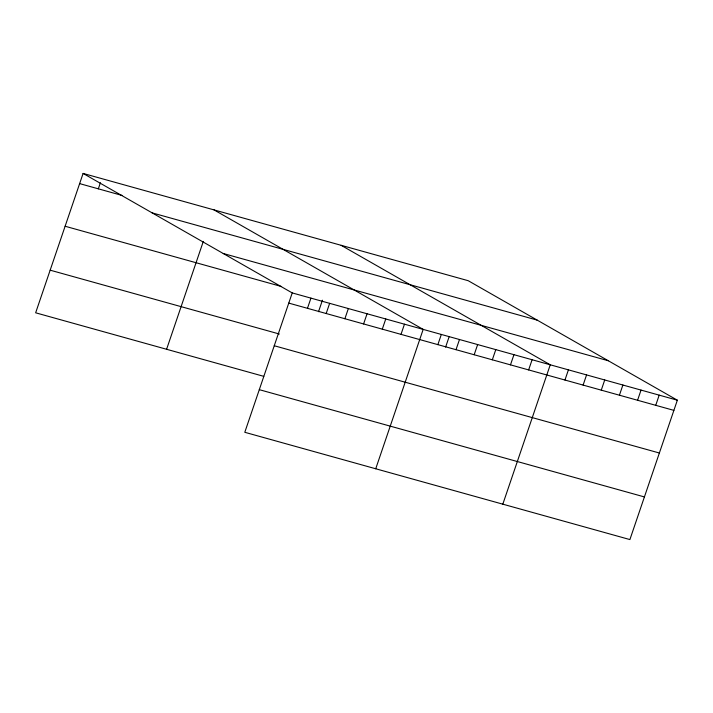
<?xml version="1.0" encoding="UTF-8"?>
<svg xmlns="http://www.w3.org/2000/svg" width="713" height="713" viewBox="0 0 713 713"><rect width="100%" height="100%" fill="white"/><g stroke="black" fill="none" stroke-linecap="round" stroke-linejoin="round"><path stroke-width="1.07" d="M83.1 173.428L292.232 292.918L244.791 432.292L629.9 539.572L677.35 400.198L468.209 280.708L83.1 173.428L35.65 312.802L263.774 376.348M98.332 188.829L100.417 182.715M166.592 349.281L203.312 241.404M307.472 308.319L310.939 298.132M318.515 311.715L322.428 300.209M326.18 313.524L329.647 303.346M344.887 318.738L348.354 308.551M363.585 323.952L367.061 313.765M382.293 329.156L385.76 318.969M401 334.37L404.467 324.183M375.724 468.771L423.174 329.397L214.034 209.907M437.862 344.637L441.329 334.45M445.607 347.115L449.163 336.661M456.017 349.691L459.484 339.513M474.172 354.753L477.639 344.566M492.326 359.807L495.793 349.62M510.481 364.869L513.948 354.682M528.636 369.922L532.103 359.735M502.817 504.171L550.258 364.798L341.126 245.308M564.954 380.038L568.421 369.851M583.109 385.091L586.576 374.913M601.264 390.154L604.731 379.967M619.419 395.207L622.886 385.02M637.574 400.269L641.04 390.082M655.728 405.323L659.195 395.136M79.633 183.615L122.235 195.487M152.11 212.866L537.228 320.137M223.222 253.489L608.332 360.76M65.115 226.244L281.492 286.519M292.232 292.918L677.35 400.198M288.765 303.105L673.883 410.376M50.16 270.174L279.353 334.014M274.255 345.743L659.373 453.013M259.3 389.663L644.418 496.934"/></g></svg>
